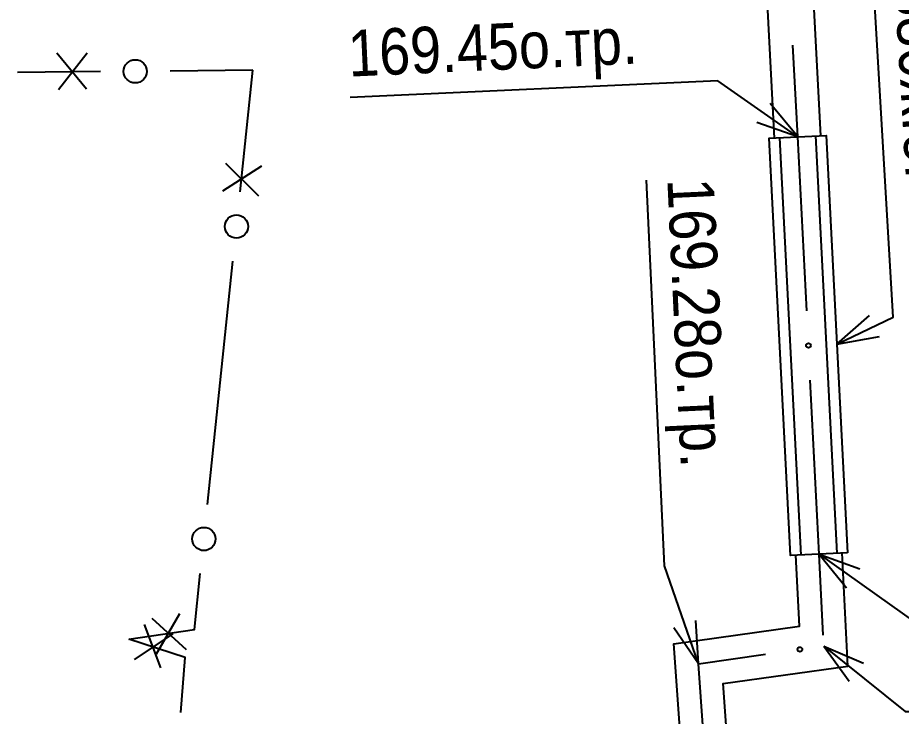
# Model space of a CAD drawing. Header units: metres. Extents: x -3947 to -3704, y 4976 to 6609.
# Drawn here: x -3879.6 to -3860.56, y 5846.71 to 5861.76 of the extents above; entities that cross this region are included whole.
import ezdxf
from ezdxf.enums import TextEntityAlignment as Align

# ---------------------------------------------------------------- set-up
doc = ezdxf.new("R2010")
doc.units = ezdxf.units.M
doc.header["$MEASUREMENT"] = 0
doc.layers.add('Кабели', color=7, linetype='Continuous', lineweight=25)
doc.layers.add('Теплосеть', color=7, linetype='Continuous', lineweight=25)
doc.styles.add('Style-RUSSIAN_1251', font='RUSSIAN_1251.shx')

msp = doc.modelspace()

# ---------------------------------------------------------------- linework, layer by layer
at = {"layer": 'Кабели', "linetype": 'Continuous'}
for p, q in [((-3878.119, 5860.218), (-3878.754, 5860.992)), ((-3878.719, 5860.211), (-3878.104, 5861)), ((-3877.818, 5860.595), (-3879.601, 5860.579)), ((-3874.535, 5860.625), (-3876.318, 5860.609)), ((-3874.808, 5858.005), (-3874.535, 5860.625)), ((-3875.182, 5858.025), (-3874.342, 5858.569)), ((-3875.122, 5858.622), (-3874.408, 5857.922)), ((-3875.51, 5851.273), (-3874.964, 5856.513)), ((-3876.116, 5848.911), (-3876.614, 5848.044)), ((-3876.514, 5847.748), (-3876.869, 5848.683)), ((-3876.709, 5848.819), (-3875.972, 5848.143)), ((-3877.085, 5847.932), (-3876.25, 5848.483))]:
    msp.add_line(p, q, dxfattribs=at)
at = {"layer": 'Кабели', "linetype": 'Continuous', "flags": 128}
for points in [[(-3877.202, 5848.366), (-3875.791, 5848.58), (-3875.666, 5849.781)], [(-3876.083, 5846.79), (-3875.994, 5847.971), (-3877.202, 5848.366)]]:
    msp.add_lwpolyline(points, dxfattribs=at)
at = {"layer": 'Кабели', "linetype": 'Continuous'}
for centre in [(-3877.068, 5860.602), (-3874.886, 5857.259), (-3875.588, 5850.527)]:
    msp.add_circle(centre, 0.25, dxfattribs=at)
at = {"layer": 'Теплосеть', "linetype": 'Continuous'}
for p, q in [((-3862.79, 5859.19), (-3862.894, 5861.168)), ((-3862.79, 5859.19), (-3863.383, 5859.912)), ((-3862.79, 5859.19), (-3863.67, 5859.502)), ((-3862.598, 5855.444), (-3862.79, 5859.19)), ((-3861.946, 5854.726), (-3861.241, 5855.339)), ((-3861.946, 5854.726), (-3861.026, 5854.888)), ((-3862.33, 5850.2), (-3862.522, 5853.946)), ((-3862.33, 5850.2), (-3861.741, 5849.475)), ((-3862.33, 5850.2), (-3861.451, 5849.883)), ((-3862.242, 5848.451), (-3862.33, 5850.2)), ((-3864.93, 5847.84), (-3864.988, 5848.772)), ((-3864.93, 5847.84), (-3865.46, 5848.609)), ((-3862.23, 5848.22), (-3861.686, 5847.461)), ((-3862.23, 5848.22), (-3861.372, 5847.851))]:
    msp.add_line(p, q, dxfattribs=at)
at = {"layer": 'Теплосеть', "linetype": 'Continuous', "flags": 128}
for points in [[(-3861.946, 5854.726), (-3860.735, 5855.303), (-3861.609, 5870.207)], [(-3862.291, 5859.216), (-3862.642, 5865.911), (-3878.619, 5866.665)], [(-3863.289, 5859.164), (-3863.594, 5864.955), (-3878.779, 5865.672)], [(-3862.79, 5859.19), (-3864.512, 5860.398), (-3872.439, 5860.037)], [(-3861.716, 5850.231), (-3862.944, 5850.169), (-3863.404, 5859.159), (-3862.176, 5859.221), (-3861.716, 5850.231)], [(-3862.719, 5850.18), (-3863.179, 5859.17)], [(-3861.941, 5850.22), (-3862.401, 5859.21)], [(-3864.93, 5847.84), (-3865.659, 5849.951), (-3866.051, 5858.257)], [(-3859.272, 5827.597), (-3859.4, 5829.621), (-3864.101, 5829.295), (-3865.462, 5848.27), (-3862.752, 5848.651), (-3862.829, 5850.175)], [(-3858.274, 5827.661), (-3858.466, 5830.689), (-3863.175, 5830.361), (-3864.398, 5847.41), (-3861.708, 5847.789), (-3861.831, 5850.225)], [(-3862.33, 5850.2), (-3860.217, 5848.7), (-3852.318, 5848.7)], [(-3862.23, 5848.22), (-3860.478, 5846.81), (-3852.614, 5846.81)], [(-3864.784, 5845.801), (-3864.93, 5847.84), (-3863.486, 5848.043)]]:
    msp.add_lwpolyline(points, dxfattribs=at)
at = {"layer": 'Теплосеть', "linetype": 'Continuous'}
for centre in [(-3862.56, 5854.695), (-3862.744, 5848.148)]:
    msp.add_circle(centre, 0.05, dxfattribs=at)

# ---------------------------------------------------------------- texts
at = {"layer": 'Теплосеть', "linetype": 'Continuous', "style": 'Style-RUSSIAN_1251', "width": 0.9}
for s, rotation, p in [('обойма 1230x880ж.б.', 273.3562, (-3860.162, 5870.291)), ('169.45о.тр.', 2.608, (-3872.505, 5861.486)), ('169.28о.тр.', 272.7, (-3864.603, 5858.325))]:
    msp.add_text(s, height=1, rotation=rotation, dxfattribs=at).set_placement(p, align=Align.TOP_LEFT)

doc.saveas('drawing.dxf')
